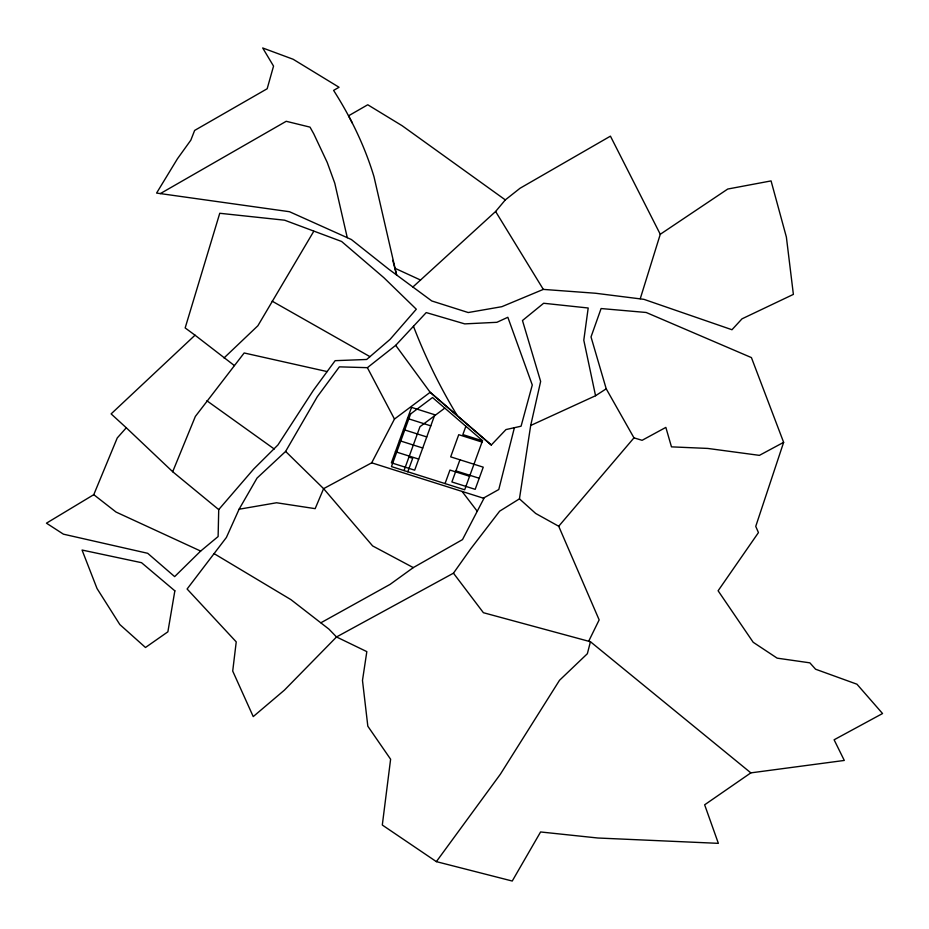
<?xml version="1.0" encoding="UTF-8"?>
<svg xmlns="http://www.w3.org/2000/svg" width="929" height="929" viewBox="0 0 929 929"><rect width="100%" height="100%" fill="white"/><g stroke="black" fill="none" stroke-linecap="round" stroke-linejoin="round"><path stroke-width="1.39" d="M195.032 335.195L185.161 327.937L219.755 213.275L284.622 220.196L341.605 241.47L383.828 277.655L416.308 309.218L390.075 339.375L366.676 359.477L335.137 360.673L313.34 390.377L277.945 444.945L253.629 469.099L218.721 509.603L218.118 536.544L200.664 551.071L174.652 576.619L147.699 553.301L63.439 534.175L46.45 523.178L93.771 494.669L117.251 437.954L126.286 427.77L111.12 413.893L195.032 335.195L234.352 365.55M395.696 345.344L430.162 392.305L491.29 445.014L505.98 429.57L521.076 426.214L532.282 385.012L507.838 317.277L496.887 322.305L464.732 323.884L426.237 312.574L395.696 345.344L367.385 367.675L339.375 366.85L317.265 396.776L285.621 451.424L257.031 478.087L239.09 509.231L226.397 537.461L187.101 589.009L236.233 641.881L232.714 671.063L253.234 716.596L284.367 690.177L336.519 636.969L453.457 573.181L470.748 548.784L499.651 511.159L519.439 498.85L530.691 425.482L540.643 381.436L522.47 320.528L543.651 303.26L588.196 307.998L583.795 340.2L595.547 395.731L530.691 425.482M514.387 427.7L498.78 489.525L483.335 498.165M640.255 298.708L660.275 234.282L727.744 189.04L771.07 180.911L786.375 237.058L793.378 294.388L742.004 318.833L731.971 329.737L643.948 299.347L595.524 293.25L543.314 289.395L501.846 306.686L468.228 312.539L431.776 300.961L388.752 269.189L351.336 239.508L289.5 211.719L156.583 193.069L177.451 158.766L190.828 140.174L194.637 130.432L267.169 88.754L273.544 66.11L262.698 47.971L293.134 59.259L339.05 87.268L333.604 90.392C350.744 117.251 364.783 146.167 373.992 176.707L396.602 274.972L392.781 260.364M783.635 442.343L759.411 455.361L707.724 448.428L671.47 446.861L665.849 427.398L642.102 440.311L633.973 437.849L606.219 388.81L591.018 336.937L601.098 308.544L646.178 312.481L751.422 357.595L783.635 442.343L755.741 526.395L758.447 532.584L718.105 590.774L753.187 642.276L777.155 658.15L809.856 662.841L815.581 669.217L856.956 684.208L882.55 713.53L834.103 739.786L844.298 760.445L750.853 772.87L704.646 804.804L718.361 843.346L597.858 838.004L540.585 831.966L512.239 881.029L436.363 861.636L382.307 825.033L390.61 759.237L367.826 726.211L362.484 680.434L366.827 651.624L336.519 636.969L328.982 629.165L290.963 599.658L214.065 553.614M404.034 470.585L419.989 426.701L444.794 408.11M407.785 471.769L412.697 458.264L408.946 457.08M445.049 483.568L449.961 470.062L469.586 476.275M465.882 426.283L462.851 434.598L482.488 440.81M459.948 459.797L451.889 481.965L475.183 489.339L483.243 467.171L450.681 456.859L458.74 434.691L482.023 442.076M218.721 509.603L172.689 471.723L195.345 416.447L244.164 352.974L327.124 371.577M239.09 509.231L276.552 502.763L315.163 508.651L323.606 488.654L371.693 462.816L394.465 419.06L430.162 392.305L491.29 445.014M313.758 231.309L257.879 325.754L224.028 357.944M436.363 861.636L500.383 774.194L559.502 680.307L587.36 653.714L590.438 641.73L588.684 641.242L599.159 619.898L558.712 526.255L535.685 513.458L519.439 498.85M412.917 286.98L495.61 211.487L505.318 199.898L520.031 188.262L610.434 136.157L660.275 234.282M558.712 526.255L633.973 437.849M371.693 462.816L483.951 498.362L462.491 539.61L413.289 567.607L390.087 584.376L320.935 622.755M595.547 395.731L606.219 388.81M160.322 193.604L286.213 121.293L310.019 127.134L313.747 133.811L327.229 162.447L334.777 183.222L347.272 237.685M407.506 418.468L430.789 425.842M403.476 429.558L426.759 436.932M399.447 440.636L422.73 448.01M395.417 451.715L418.7 459.1M455.918 470.875L479.213 478.261M394.779 268.191L420.535 280.035M200.664 551.071L116.02 512.042L93.771 494.669M413.289 567.607L372.634 545.938L323.606 488.654L285.621 451.424M272.162 301.17L369.916 356.631M206.888 400.782L274.241 448.997M505.318 199.898L402.141 125.729L367.756 104.768L348.538 115.811L352.358 123.081M750.853 772.87L590.438 641.73L483.405 612.71L453.457 573.181M126.286 427.77L172.689 471.723M462.096 491.453L477.239 511.264M495.61 211.487L543.314 289.395M457.358 415.762C440.102 387.323 425.401 357.34 413.463 326.288M367.385 367.675L394.465 419.06M174.849 590.832L167.882 631.813L145.481 647.49L119.841 624.555L97.034 588.533L82.054 550.038L141.522 562.684L174.849 590.832M411.535 407.39L391.388 462.805L414.671 470.179L434.818 414.764L411.535 407.39M410.583 413.974L391.457 466.602L464.674 489.792L482.546 440.648L432.531 397.531L410.583 413.974"/></g></svg>
